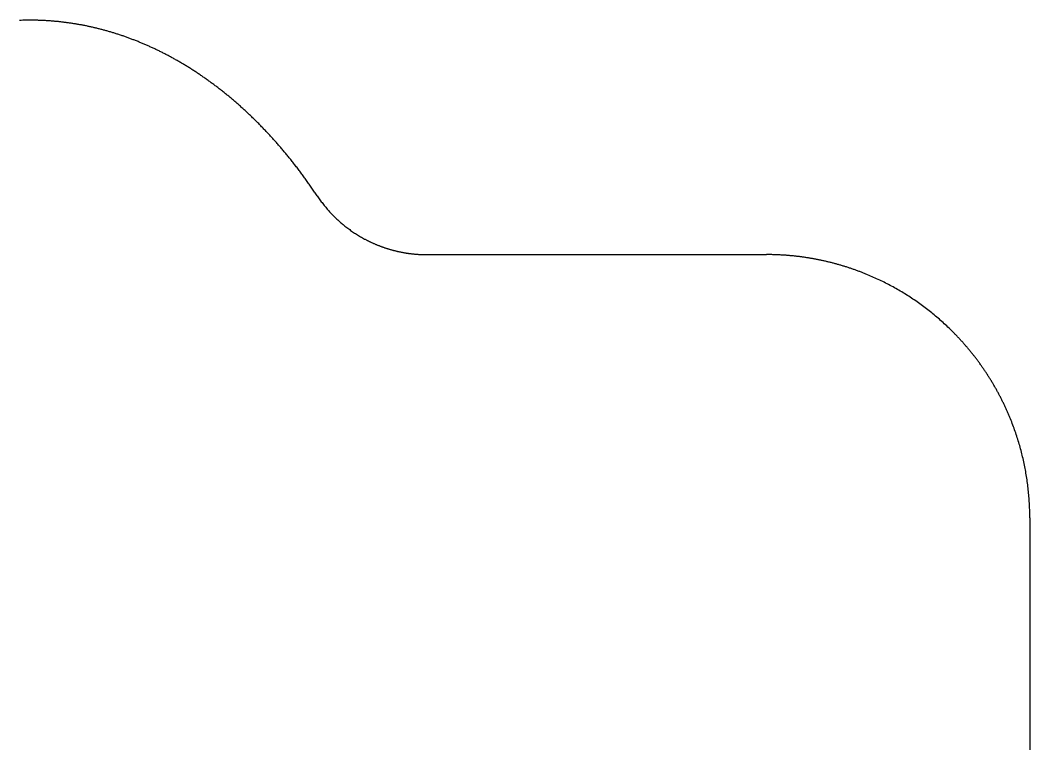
# Model space of a CAD drawing. Header units: millimetres. Extents: x -10 to 277, y -95 to 18.
# Drawn here: x 42.65 to 50.33, y -89.71 to -84.21 of the extents above; entities that cross this region are included whole.
import ezdxf

# ---------------------------------------------------------------- set-up
doc = ezdxf.new("R2010")
doc.units = ezdxf.units.MM
doc.header["$MEASUREMENT"] = 0
doc.layers.add('Edge.Cuts', color=53, linetype='CONTINUOUS')

msp = doc.modelspace()

# ---------------------------------------------------------------- linework, layer by layer
at = {"layer": 'Edge.Cuts', "linetype": 'Continuous'}
for p, q in [((42.659838, -84.2157), (42.64681, -84.216139)), ((42.672868, -84.21534), (42.659838, -84.2157)), ((42.685899, -84.21506), (42.672868, -84.21534)), ((42.698932, -84.21486), (42.685899, -84.21506)), ((42.711965, -84.21474), (42.698932, -84.21486)), ((42.725, -84.2147), (42.711965, -84.21474)), ((42.726457, -84.2147), (42.725, -84.2147)), ((42.732978, -84.214715), (42.726457, -84.2147)), ((42.739497, -84.214749), (42.732978, -84.214715)), ((42.746017, -84.214804), (42.739497, -84.214749)), ((42.752535, -84.214878), (42.746017, -84.214804)), ((42.759055, -84.214973), (42.752535, -84.214878)), ((42.765573, -84.215087), (42.759055, -84.214973)), ((42.772092, -84.215222), (42.765573, -84.215087)), ((42.778609, -84.215376), (42.772092, -84.215222)), ((42.785127, -84.215551), (42.778609, -84.215376)), ((42.791644, -84.215746), (42.785127, -84.215551)), ((42.798162, -84.21596), (42.791644, -84.215746)), ((42.804678, -84.216195), (42.798162, -84.21596)), ((42.811195, -84.216449), (42.804678, -84.216195)), ((42.81771, -84.216724), (42.811195, -84.216449)), ((42.824226, -84.217018), (42.81771, -84.216724)), ((42.830741, -84.217333), (42.824226, -84.217018)), ((42.837256, -84.217668), (42.830741, -84.217333)), ((42.84377, -84.218022), (42.837256, -84.217668)), ((42.850284, -84.218397), (42.84377, -84.218022)), ((42.856797, -84.218791), (42.850284, -84.218397)), ((42.86331, -84.219206), (42.856797, -84.218791)), ((42.869822, -84.219641), (42.86331, -84.219206)), ((42.876335, -84.220096), (42.869822, -84.219641)), ((42.882846, -84.22057), (42.876335, -84.220096)), ((42.889358, -84.221065), (42.882846, -84.22057)), ((42.895867, -84.22158), (42.889358, -84.221065)), ((42.902378, -84.222115), (42.895867, -84.22158)), ((42.908887, -84.222669), (42.902378, -84.222115)), ((42.915396, -84.223244), (42.908887, -84.222669)), ((42.921904, -84.223839), (42.915396, -84.223244)), ((42.928412, -84.224454), (42.921904, -84.223839)), ((42.934919, -84.225089), (42.928412, -84.224454)), ((42.941426, -84.225745), (42.934919, -84.225089)), ((42.947931, -84.22642), (42.941426, -84.225745)), ((42.954438, -84.227115), (42.947931, -84.22642)), ((42.960942, -84.22783), (42.954438, -84.227115)), ((42.967446, -84.228565), (42.960942, -84.22783)), ((42.973949, -84.229321), (42.967446, -84.228565)), ((42.980453, -84.230096), (42.973949, -84.229321)), ((42.986954, -84.230892), (42.980453, -84.230096)), ((42.993456, -84.231707), (42.986954, -84.230892)), ((42.999956, -84.232543), (42.993456, -84.231707)), ((43.006457, -84.233399), (42.999956, -84.232543)), ((43.012955, -84.234275), (43.006457, -84.233399)), ((43.019454, -84.235171), (43.012955, -84.234275)), ((43.025951, -84.236086), (43.019454, -84.235171)), ((43.032449, -84.237023), (43.025951, -84.236086)), ((43.038944, -84.237979), (43.032449, -84.237023)), ((43.045441, -84.238955), (43.038944, -84.237979)), ((43.051934, -84.239952), (43.045441, -84.238955)), ((43.058429, -84.240968), (43.051934, -84.239952)), ((43.064921, -84.242005), (43.058429, -84.240968)), ((43.071414, -84.243062), (43.064921, -84.242005)), ((43.077904, -84.244139), (43.071414, -84.243062)), ((43.084395, -84.245236), (43.077904, -84.244139)), ((43.090883, -84.246353), (43.084395, -84.245236)), ((43.097373, -84.247491), (43.090883, -84.246353)), ((43.103859, -84.248648), (43.097373, -84.247491)), ((43.110347, -84.249826), (43.103859, -84.248648)), ((43.116831, -84.251024), (43.110347, -84.249826)), ((43.123317, -84.252242), (43.116831, -84.251024)), ((43.1298, -84.25348), (43.123317, -84.252242)), ((43.136283, -84.254739), (43.1298, -84.25348)), ((43.142764, -84.256018), (43.136283, -84.254739)), ((43.149245, -84.257317), (43.142764, -84.256018)), ((43.155724, -84.258635), (43.149245, -84.257317)), ((43.162203, -84.259975), (43.155724, -84.258635)), ((43.16868, -84.261334), (43.162203, -84.259975)), ((43.175157, -84.262714), (43.16868, -84.261334)), ((43.181631, -84.264114), (43.175157, -84.262714)), ((43.188106, -84.265534), (43.181631, -84.264114)), ((43.194578, -84.266974), (43.188106, -84.265534)), ((43.201051, -84.268435), (43.194578, -84.266974)), ((43.20752, -84.269916), (43.201051, -84.268435)), ((43.213991, -84.271417), (43.20752, -84.269916)), ((43.220458, -84.272939), (43.213991, -84.271417)), ((43.226926, -84.274481), (43.220458, -84.272939)), ((43.23339, -84.276042), (43.226926, -84.274481)), ((43.239856, -84.277625), (43.23339, -84.276042)), ((43.246318, -84.279227), (43.239856, -84.277625)), ((43.252781, -84.28085), (43.246318, -84.279227)), ((43.25924, -84.282493), (43.252781, -84.28085)), ((43.2657, -84.284157), (43.25924, -84.282493)), ((43.272157, -84.285841), (43.2657, -84.284157)), ((43.278615, -84.287545), (43.272157, -84.285841)), ((43.285069, -84.289269), (43.278615, -84.287545)), ((43.291523, -84.291014), (43.285069, -84.289269)), ((43.297975, -84.292779), (43.291523, -84.291014)), ((43.304426, -84.294565), (43.297975, -84.292779)), ((43.310875, -84.296371), (43.304426, -84.294565)), ((43.317324, -84.298197), (43.310875, -84.296371)), ((43.323769, -84.300044), (43.317324, -84.298197)), ((43.330215, -84.301911), (43.323769, -84.300044)), ((43.336657, -84.303798), (43.330215, -84.301911)), ((43.3431, -84.305707), (43.336657, -84.303798)), ((43.349539, -84.307634), (43.3431, -84.305707)), ((43.355979, -84.309584), (43.349539, -84.307634)), ((43.362415, -84.311552), (43.355979, -84.309584)), ((43.368851, -84.313542), (43.362415, -84.311552)), ((43.375284, -84.315552), (43.368851, -84.313542)), ((43.381717, -84.317583), (43.375284, -84.315552)), ((43.388146, -84.319633), (43.381717, -84.317583)), ((43.394576, -84.321705), (43.388146, -84.319633)), ((43.401002, -84.323797), (43.394576, -84.321705)), ((43.407428, -84.325909), (43.401002, -84.323797)), ((43.413851, -84.328042), (43.407428, -84.325909)), ((43.420273, -84.330196), (43.413851, -84.328042)), ((43.426692, -84.332369), (43.420273, -84.330196)), ((43.433111, -84.334564), (43.426692, -84.332369)), ((43.439526, -84.336779), (43.433111, -84.334564)), ((43.445942, -84.339014), (43.439526, -84.336779)), ((43.452353, -84.34127), (43.445942, -84.339014)), ((43.458764, -84.343547), (43.452353, -84.34127)), ((43.465172, -84.345844), (43.458764, -84.343547)), ((43.47158, -84.348162), (43.465172, -84.345844)), ((43.477983, -84.3505), (43.47158, -84.348162)), ((43.484387, -84.352859), (43.477983, -84.3505)), ((43.490786, -84.355238), (43.484387, -84.352859)), ((43.497186, -84.357638), (43.490786, -84.355238)), ((43.503581, -84.360059), (43.497186, -84.357638)), ((43.509977, -84.3625), (43.503581, -84.360059)), ((43.516368, -84.364962), (43.509977, -84.3625)), ((43.522759, -84.367445), (43.516368, -84.364962)), ((43.529146, -84.369947), (43.522759, -84.367445)), ((43.535533, -84.372472), (43.529146, -84.369947)), ((43.541915, -84.375016), (43.535533, -84.372472)), ((43.548298, -84.377581), (43.541915, -84.375016)), ((43.554676, -84.380166), (43.548298, -84.377581)), ((43.561054, -84.382773), (43.554676, -84.380166)), ((43.567427, -84.3854), (43.561054, -84.382773)), ((43.573801, -84.388048), (43.567427, -84.3854)), ((43.580169, -84.390717), (43.573801, -84.388048)), ((43.586538, -84.393406), (43.580169, -84.390717)), ((43.592902, -84.396116), (43.586538, -84.393406)), ((43.599266, -84.398847), (43.592902, -84.396116)), ((43.605625, -84.401598), (43.599266, -84.398847)), ((43.611984, -84.404371), (43.605625, -84.401598)), ((43.618338, -84.407163), (43.611984, -84.404371)), ((43.624692, -84.409978), (43.618338, -84.407163)), ((43.631041, -84.412812), (43.624692, -84.409978)), ((43.63739, -84.415667), (43.631041, -84.412812)), ((43.643734, -84.418543), (43.63739, -84.415667)), ((43.650077, -84.42144), (43.643734, -84.418543)), ((43.656416, -84.424358), (43.650077, -84.42144)), ((43.662754, -84.427297), (43.656416, -84.424358)), ((43.669087, -84.430256), (43.662754, -84.427297)), ((43.67542, -84.433236), (43.669087, -84.430256)), ((43.681748, -84.436237), (43.67542, -84.433236)), ((43.688075, -84.439259), (43.681748, -84.436237)), ((43.694398, -84.442301), (43.688075, -84.439259)), ((43.700719, -84.445365), (43.694398, -84.442301)), ((43.707036, -84.448449), (43.700719, -84.445365)), ((43.713352, -84.451555), (43.707036, -84.448449)), ((43.719663, -84.454681), (43.713352, -84.451555)), ((43.725973, -84.457828), (43.719663, -84.454681)), ((43.732278, -84.460996), (43.725973, -84.457828)), ((43.738582, -84.464185), (43.732278, -84.460996)), ((43.744881, -84.467395), (43.738582, -84.464185)), ((43.751179, -84.470626), (43.744881, -84.467395)), ((43.757472, -84.473877), (43.751179, -84.470626)), ((43.763764, -84.47715), (43.757472, -84.473877)), ((43.77005, -84.480443), (43.763764, -84.47715)), ((43.776336, -84.483758), (43.77005, -84.480443)), ((43.782616, -84.487093), (43.776336, -84.483758)), ((43.788896, -84.49045), (43.782616, -84.487093)), ((43.795169, -84.493827), (43.788896, -84.49045)), ((43.801442, -84.497226), (43.795169, -84.493827)), ((43.807709, -84.500645), (43.801442, -84.497226)), ((43.813976, -84.504086), (43.807709, -84.500645)), ((43.820236, -84.507547), (43.813976, -84.504086)), ((43.826496, -84.51103), (43.820236, -84.507547)), ((43.832749, -84.514532), (43.826496, -84.51103)), ((43.839002, -84.518057), (43.832749, -84.514532)), ((43.845249, -84.521602), (43.839002, -84.518057)), ((43.851494, -84.525169), (43.845249, -84.521602)), ((43.857734, -84.528756), (43.851494, -84.525169)), ((43.863973, -84.532365), (43.857734, -84.528756)), ((43.870205, -84.535994), (43.863973, -84.532365)), ((43.876437, -84.539646), (43.870205, -84.535994)), ((43.882662, -84.543317), (43.876437, -84.539646)), ((43.888886, -84.54701), (43.882662, -84.543317)), ((43.895104, -84.550724), (43.888886, -84.54701)), ((43.90132, -84.554459), (43.895104, -84.550724)), ((43.907531, -84.558215), (43.90132, -84.554459)), ((43.91374, -84.561993), (43.907531, -84.558215)), ((43.919943, -84.56579), (43.91374, -84.561993)), ((43.926144, -84.56961), (43.919943, -84.56579)), ((43.932339, -84.57345), (43.926144, -84.56961)), ((43.938532, -84.577313), (43.932339, -84.57345)), ((43.944719, -84.581195), (43.938532, -84.577313)), ((43.950905, -84.585099), (43.944719, -84.581195)), ((43.957084, -84.589024), (43.950905, -84.585099)), ((43.963261, -84.592971), (43.957084, -84.589024)), ((43.969432, -84.596937), (43.963261, -84.592971)), ((43.975601, -84.600927), (43.969432, -84.596937)), ((43.981764, -84.604936), (43.975601, -84.600927)), ((43.987925, -84.608967), (43.981764, -84.604936)), ((43.994079, -84.613018), (43.987925, -84.608967)), ((44.000231, -84.617092), (43.994079, -84.613018)), ((44.006377, -84.621186), (44.000231, -84.617092)), ((44.012521, -84.625302), (44.006377, -84.621186)), ((44.018658, -84.629438), (44.012521, -84.625302)), ((44.024793, -84.633597), (44.018658, -84.629438)), ((44.030921, -84.637775), (44.024793, -84.633597)), ((44.037047, -84.641976), (44.030921, -84.637775)), ((44.043166, -84.646197), (44.037047, -84.641976)), ((44.049283, -84.650441), (44.043166, -84.646197)), ((44.055394, -84.654704), (44.049283, -84.650441)), ((44.061502, -84.65899), (44.055394, -84.654704)), ((44.067603, -84.663295), (44.061502, -84.65899)), ((44.073701, -84.667624), (44.067603, -84.663295)), ((44.079793, -84.671972), (44.073701, -84.667624)), ((44.085882, -84.676343), (44.079793, -84.671972)), ((44.091965, -84.680733), (44.085882, -84.676343)), ((44.098044, -84.685146), (44.091965, -84.680733)), ((44.104117, -84.68958), (44.098044, -84.685146)), ((44.110187, -84.694035), (44.104117, -84.68958)), ((44.11625, -84.698511), (44.110187, -84.694035)), ((44.12231, -84.703009), (44.11625, -84.698511)), ((44.128363, -84.707527), (44.12231, -84.703009)), ((44.134413, -84.712068), (44.128363, -84.707527)), ((44.140456, -84.716628), (44.134413, -84.712068)), ((44.146496, -84.721212), (44.140456, -84.716628)), ((44.152529, -84.725815), (44.146496, -84.721212)), ((44.158558, -84.730441), (44.152529, -84.725815)), ((44.164581, -84.735086), (44.158558, -84.730441)), ((44.1706, -84.739754), (44.164581, -84.735086)), ((44.176612, -84.744443), (44.1706, -84.739754)), ((44.182621, -84.749153), (44.176612, -84.744443)), ((44.188622, -84.753884), (44.182621, -84.749153)), ((44.194621, -84.758638), (44.188622, -84.753884)), ((44.200611, -84.763411), (44.194621, -84.758638)), ((44.206598, -84.768207), (44.200611, -84.763411)), ((44.212578, -84.773022), (44.206598, -84.768207)), ((44.218554, -84.777861), (44.212578, -84.773022)), ((44.224523, -84.782719), (44.218554, -84.777861)), ((44.230488, -84.7876), (44.224523, -84.782719)), ((44.236446, -84.792501), (44.230488, -84.7876)), ((44.2424, -84.797425), (44.236446, -84.792501)), ((44.248346, -84.802368), (44.2424, -84.797425)), ((44.254288, -84.807334), (44.248346, -84.802368)), ((44.260223, -84.81232), (44.254288, -84.807334)), ((44.266154, -84.817329), (44.260223, -84.81232)), ((44.272077, -84.822358), (44.266154, -84.817329)), ((44.277996, -84.827409), (44.272077, -84.822358)), ((44.283907, -84.83248), (44.277996, -84.827409)), ((44.289815, -84.837574), (44.283907, -84.83248)), ((44.295714, -84.842688), (44.289815, -84.837574)), ((44.301609, -84.847824), (44.295714, -84.842688)), ((44.307496, -84.85298), (44.301609, -84.847824)), ((44.313379, -84.858159), (44.307496, -84.85298)), ((44.319254, -84.863358), (44.313379, -84.858159)), ((44.325125, -84.868579), (44.319254, -84.863358)), ((44.330988, -84.87382), (44.325125, -84.868579)), ((44.336846, -84.879085), (44.330988, -84.87382)), ((44.342696, -84.884368), (44.336846, -84.879085)), ((44.348542, -84.889675), (44.342696, -84.884368)), ((44.354379, -84.895001), (44.348542, -84.889675)), ((44.360212, -84.90035), (44.354379, -84.895001)), ((44.366036, -84.905719), (44.360212, -84.90035)), ((44.371856, -84.911111), (44.366036, -84.905719)), ((44.377668, -84.916522), (44.371856, -84.911111)), ((44.383474, -84.921956), (44.377668, -84.916522)), ((44.389273, -84.92741), (44.383474, -84.921956)), ((44.395066, -84.932886), (44.389273, -84.92741)), ((44.400851, -84.938382), (44.395066, -84.932886)), ((44.406631, -84.943901), (44.400851, -84.938382)), ((44.412403, -84.94944), (44.406631, -84.943901)), ((44.418169, -84.955002), (44.412403, -84.94944)), ((44.423927, -84.960583), (44.418169, -84.955002)), ((44.42968, -84.966187), (44.423927, -84.960583)), ((44.435424, -84.97181), (44.42968, -84.966187)), ((44.441162, -84.977457), (44.435424, -84.97181)), ((44.446893, -84.983122), (44.441162, -84.977457)), ((44.452617, -84.988811), (44.446893, -84.983122)), ((44.458333, -84.99452), (44.452617, -84.988811)), ((44.464044, -85.000251), (44.458333, -84.99452)), ((44.469746, -85.006001), (44.464044, -85.000251)), ((44.475442, -85.011775), (44.469746, -85.006001)), ((44.481129, -85.017568), (44.475442, -85.011775)), ((44.486811, -85.023384), (44.481129, -85.017568)), ((44.492483, -85.029219), (44.486811, -85.023384)), ((44.49815, -85.035077), (44.492483, -85.029219)), ((44.503808, -85.040955), (44.49815, -85.035077)), ((44.50946, -85.046855), (44.503808, -85.040955)), ((44.515104, -85.052775), (44.50946, -85.046855)), ((44.520741, -85.058718), (44.515104, -85.052775)), ((44.526369, -85.06468), (44.520741, -85.058718)), ((44.53199, -85.070665), (44.526369, -85.06468)), ((44.537603, -85.076669), (44.53199, -85.070665)), ((44.54321, -85.082697), (44.537603, -85.076669)), ((44.548807, -85.088743), (44.54321, -85.082697)), ((44.554398, -85.094812), (44.548807, -85.088743)), ((44.55998, -85.100901), (44.554398, -85.094812)), ((44.565555, -85.107013), (44.55998, -85.100901)), ((44.571121, -85.113144), (44.565555, -85.107013)), ((44.576681, -85.119297), (44.571121, -85.113144)), ((44.582231, -85.12547), (44.576681, -85.119297)), ((44.587775, -85.131666), (44.582231, -85.12547)), ((44.593309, -85.137881), (44.587775, -85.131666)), ((44.598836, -85.144119), (44.593309, -85.137881)), ((44.604354, -85.150376), (44.598836, -85.144119)), ((44.609865, -85.156655), (44.604354, -85.150376)), ((44.615367, -85.162954), (44.609865, -85.156655)), ((44.620861, -85.169276), (44.615367, -85.162954)), ((44.626346, -85.175617), (44.620861, -85.169276)), ((44.631824, -85.181981), (44.626346, -85.175617)), ((44.637292, -85.188364), (44.631824, -85.181981)), ((44.642753, -85.194769), (44.637292, -85.188364)), ((44.648205, -85.201194), (44.642753, -85.194769)), ((44.653649, -85.207642), (44.648205, -85.201194)), ((44.659083, -85.214108), (44.653649, -85.207642)), ((44.66451, -85.220597), (44.659083, -85.214108)), ((44.669927, -85.227106), (44.66451, -85.220597)), ((44.675337, -85.233637), (44.669927, -85.227106)), ((44.680737, -85.240187), (44.675337, -85.233637)), ((44.686129, -85.24676), (44.680737, -85.240187)), ((44.691511, -85.253352), (44.686129, -85.24676)), ((44.696886, -85.259966), (44.691511, -85.253352)), ((44.70225, -85.2666), (44.696886, -85.259966)), ((44.707607, -85.273256), (44.70225, -85.2666)), ((44.712954, -85.279931), (44.707607, -85.273256)), ((44.718293, -85.286629), (44.712954, -85.279931)), ((44.723621, -85.293345), (44.718293, -85.286629)), ((44.728942, -85.300085), (44.723621, -85.293345)), ((44.734252, -85.306843), (44.728942, -85.300085)), ((44.739555, -85.313623), (44.734252, -85.306843)), ((44.744847, -85.320423), (44.739555, -85.313623)), ((44.750131, -85.327245), (44.744847, -85.320423)), ((44.755404, -85.334087), (44.750131, -85.327245)), ((44.76067, -85.34095), (44.755404, -85.334087)), ((44.765924, -85.347833), (44.76067, -85.34095)), ((44.771171, -85.354737), (44.765924, -85.347833)), ((44.776407, -85.361661), (44.771171, -85.354737)), ((44.781634, -85.368607), (44.776407, -85.361661)), ((44.786851, -85.375572), (44.781634, -85.368607)), ((44.79206, -85.38256), (44.786851, -85.375572)), ((44.797257, -85.389566), (44.79206, -85.38256)), ((44.802446, -85.396594), (44.797257, -85.389566)), ((44.807625, -85.403642), (44.802446, -85.396594)), ((44.812794, -85.410711), (44.807625, -85.403642)), ((44.817953, -85.4178), (44.812794, -85.410711)), ((44.823103, -85.42491), (44.817953, -85.4178)), ((44.828242, -85.43204), (44.823103, -85.42491)), ((44.833373, -85.439192), (44.828242, -85.43204)), ((44.838492, -85.446362), (44.833373, -85.439192)), ((44.843602, -85.453555), (44.838492, -85.446362)), ((44.848701, -85.460766), (44.843602, -85.453555)), ((44.853791, -85.467999), (44.848701, -85.460766)), ((44.858871, -85.475252), (44.853791, -85.467999)), ((44.86394, -85.482526), (44.858871, -85.475252)), ((44.868999, -85.489819), (44.86394, -85.482526)), ((44.874048, -85.497133), (44.868999, -85.489819)), ((44.879087, -85.504467), (44.874048, -85.497133)), ((44.884115, -85.511823), (44.879087, -85.504467)), ((44.889133, -85.519197), (44.884115, -85.511823)), ((44.894141, -85.526593), (44.889133, -85.519197)), ((44.899137, -85.534008), (44.894141, -85.526593)), ((44.904124, -85.541445), (44.899137, -85.534008)), ((44.9091, -85.5489), (44.904124, -85.541445)), ((44.9091, -85.5489), (44.914096, -85.55633)), ((44.914096, -85.55633), (44.919157, -85.563713)), ((44.919157, -85.563713), (44.924282, -85.571049)), ((44.924282, -85.571049), (44.929471, -85.578337)), ((44.929471, -85.578337), (44.934725, -85.585577)), ((44.934725, -85.585577), (44.940042, -85.592769)), ((44.940042, -85.592769), (44.945422, -85.599912)), ((44.945422, -85.599912), (44.950865, -85.607005)), ((44.950865, -85.607005), (44.956371, -85.614049)), ((44.956371, -85.614049), (44.961939, -85.621042)), ((44.961939, -85.621042), (44.967568, -85.627985)), ((44.967568, -85.627985), (44.973259, -85.634876)), ((44.973259, -85.634876), (44.979011, -85.641716)), ((44.979011, -85.641716), (44.984823, -85.648503)), ((44.984823, -85.648503), (44.990696, -85.655238)), ((44.990696, -85.655238), (44.996628, -85.66192)), ((44.996628, -85.66192), (45.00262, -85.668548)), ((45.00262, -85.668548), (45.008671, -85.675123)), ((45.008671, -85.675123), (45.01478, -85.681643)), ((45.01478, -85.681643), (45.020948, -85.688108)), ((45.020948, -85.688108), (45.027173, -85.694517)), ((45.027173, -85.694517), (45.033455, -85.700871)), ((45.033455, -85.700871), (45.039794, -85.707168)), ((45.039794, -85.707168), (45.046189, -85.713409)), ((45.046189, -85.713409), (45.05264, -85.719592)), ((45.05264, -85.719592), (45.059147, -85.725718)), ((45.059147, -85.725718), (45.065708, -85.731786)), ((45.065708, -85.731786), (45.072323, -85.737794)), ((45.072323, -85.737794), (45.078993, -85.743744)), ((45.078993, -85.743744), (45.085715, -85.749634)), ((45.085715, -85.749634), (45.092491, -85.755464)), ((45.092491, -85.755464), (45.099319, -85.761234)), ((45.099319, -85.761234), (45.106198, -85.766942)), ((45.106198, -85.766942), (45.113129, -85.772589)), ((45.113129, -85.772589), (45.12011, -85.778174)), ((45.12011, -85.778174), (45.127142, -85.783697)), ((45.127142, -85.783697), (45.134223, -85.789158)), ((45.134223, -85.789158), (45.141353, -85.794555)), ((45.141353, -85.794555), (45.148531, -85.799888)), ((45.148531, -85.799888), (45.155757, -85.805157)), ((45.155757, -85.805157), (45.163031, -85.810362)), ((45.163031, -85.810362), (45.170351, -85.815502)), ((45.170351, -85.815502), (45.177717, -85.820576)), ((45.177717, -85.820576), (45.185129, -85.825585)), ((45.185129, -85.825585), (45.192586, -85.830527)), ((45.192586, -85.830527), (45.200086, -85.835403)), ((45.200086, -85.835403), (45.207631, -85.840211)), ((45.207631, -85.840211), (45.215218, -85.844953)), ((45.215218, -85.844953), (45.222848, -85.849626)), ((45.222848, -85.849626), (45.23052, -85.854231)), ((45.23052, -85.854231), (45.238233, -85.858768)), ((45.238233, -85.858768), (45.245986, -85.863235)), ((45.245986, -85.863235), (45.253779, -85.867634)), ((45.253779, -85.867634), (45.261611, -85.871962)), ((45.261611, -85.871962), (45.269482, -85.87622)), ((45.269482, -85.87622), (45.273431, -85.878323)), ((45.273431, -85.878323), (45.27739, -85.880408)), ((45.27739, -85.880408), (45.281358, -85.882476)), ((45.281358, -85.882476), (45.285336, -85.884525)), ((45.285336, -85.884525), (45.289323, -85.886557)), ((45.289323, -85.886557), (45.293318, -85.888571)), ((45.293318, -85.888571), (45.297323, -85.890567)), ((45.297323, -85.890567), (45.301336, -85.892546)), ((45.301336, -85.892546), (45.305359, -85.894506)), ((45.305359, -85.894506), (45.30939, -85.896448)), ((45.30939, -85.896448), (45.313429, -85.898372)), ((45.313429, -85.898372), (45.317478, -85.900278)), ((45.317478, -85.900278), (45.321534, -85.902166)), ((45.321534, -85.902166), (45.325599, -85.904036)), ((45.325599, -85.904036), (45.329673, -85.905888)), ((45.329673, -85.905888), (45.333754, -85.907721)), ((45.333754, -85.907721), (45.337844, -85.909536)), ((45.337844, -85.909536), (45.341942, -85.911333)), ((45.341942, -85.911333), (45.346047, -85.913112)), ((45.346047, -85.913112), (45.350161, -85.914872)), ((45.350161, -85.914872), (45.354282, -85.916613)), ((45.354282, -85.916613), (45.358411, -85.918336)), ((45.358411, -85.918336), (45.362548, -85.920041)), ((45.362548, -85.920041), (45.366692, -85.921727)), ((45.366692, -85.921727), (45.370843, -85.923395)), ((45.370843, -85.923395), (45.375003, -85.925044)), ((45.375003, -85.925044), (45.379168, -85.926674)), ((45.379168, -85.926674), (45.383342, -85.928286)), ((45.383342, -85.928286), (45.387522, -85.929878)), ((45.387522, -85.929878), (45.39171, -85.931453)), ((45.39171, -85.931453), (45.395904, -85.933008)), ((45.395904, -85.933008), (45.400106, -85.934545)), ((45.400106, -85.934545), (45.404314, -85.936063)), ((45.404314, -85.936063), (45.408529, -85.937562)), ((45.408529, -85.937562), (45.41275, -85.939041)), ((45.41275, -85.939041), (45.416978, -85.940503)), ((45.416978, -85.940503), (45.421212, -85.941945)), ((45.421212, -85.941945), (45.425453, -85.943368)), ((45.425453, -85.943368), (45.429699, -85.944772)), ((45.429699, -85.944772), (45.433953, -85.946157)), ((45.433953, -85.946157), (45.438211, -85.947523)), ((45.438211, -85.947523), (45.442477, -85.94887)), ((45.442477, -85.94887), (45.446747, -85.950198)), ((45.446747, -85.950198), (45.451024, -85.951507)), ((45.451024, -85.951507), (45.455306, -85.952797)), ((45.455306, -85.952797), (45.459595, -85.954067)), ((45.459595, -85.954067), (45.463888, -85.955318)), ((45.463888, -85.955318), (45.468188, -85.95655)), ((45.468188, -85.95655), (45.472492, -85.957763)), ((45.472492, -85.957763), (45.476802, -85.958956)), ((45.476802, -85.958956), (45.481117, -85.96013)), ((45.481117, -85.96013), (45.485438, -85.961285)), ((45.485438, -85.961285), (45.489762, -85.96242)), ((45.489762, -85.96242), (45.494093, -85.963536)), ((45.494093, -85.963536), (45.498428, -85.964632)), ((45.498428, -85.964632), (45.502768, -85.96571)), ((45.502768, -85.96571), (45.507112, -85.966767)), ((45.507112, -85.966767), (45.511462, -85.967805)), ((45.511462, -85.967805), (45.515816, -85.968824)), ((45.515816, -85.968824), (45.520175, -85.969823)), ((45.520175, -85.969823), (45.524537, -85.970803)), ((45.524537, -85.970803), (45.528905, -85.971763)), ((45.528905, -85.971763), (45.533275, -85.972704)), ((45.533275, -85.972704), (45.537651, -85.973625)), ((45.537651, -85.973625), (45.54203, -85.974526)), ((45.54203, -85.974526), (45.546414, -85.975408)), ((45.546414, -85.975408), (45.550801, -85.97627)), ((45.550801, -85.97627), (45.555193, -85.977113)), ((45.555193, -85.977113), (45.559587, -85.977935)), ((45.559587, -85.977935), (45.563987, -85.978739)), ((45.563987, -85.978739), (45.568388, -85.979522)), ((45.568388, -85.979522), (45.572795, -85.980286)), ((45.572795, -85.980286), (45.577203, -85.98103)), ((45.577203, -85.98103), (45.581616, -85.981754)), ((45.581616, -85.981754), (45.586031, -85.982459)), ((45.586031, -85.982459), (45.590451, -85.983144)), ((45.590451, -85.983144), (45.594872, -85.983809)), ((45.594872, -85.983809), (45.599298, -85.984454)), ((45.599298, -85.984454), (45.603725, -85.985079)), ((45.603725, -85.985079), (45.608157, -85.985685)), ((45.608157, -85.985685), (45.61259, -85.986271)), ((45.61259, -85.986271), (45.617027, -85.986837)), ((45.617027, -85.986837), (45.621465, -85.987383)), ((45.621465, -85.987383), (45.625908, -85.98791)), ((45.625908, -85.98791), (45.630351, -85.988416)), ((45.630351, -85.988416), (45.634798, -85.988903)), ((45.634798, -85.988903), (45.639246, -85.989369)), ((45.639246, -85.989369), (45.643698, -85.989816)), ((45.643698, -85.989816), (45.64815, -85.990243)), ((45.64815, -85.990243), (45.652607, -85.99065)), ((45.652607, -85.99065), (45.657063, -85.991037)), ((45.657063, -85.991037), (45.661523, -85.991404)), ((45.661523, -85.991404), (45.665984, -85.991752)), ((45.665984, -85.991752), (45.670448, -85.992079)), ((45.670448, -85.992079), (45.674912, -85.992386)), ((45.674912, -85.992386), (45.679379, -85.992674)), ((45.679379, -85.992674), (45.683846, -85.992941)), ((45.683846, -85.992941), (45.688317, -85.993189)), ((45.688317, -85.993189), (45.692787, -85.993416)), ((45.692787, -85.993416), (45.69726, -85.993624)), ((45.69726, -85.993624), (45.701733, -85.993811)), ((45.701733, -85.993811), (45.706209, -85.993979)), ((45.706209, -85.993979), (45.710684, -85.994127)), ((45.710684, -85.994127), (45.715162, -85.994254)), ((45.715162, -85.994254), (45.71964, -85.994362)), ((45.71964, -85.994362), (45.72412, -85.994449)), ((45.72412, -85.994449), (45.728599, -85.994517)), ((45.728599, -85.994517), (45.733081, -85.994565)), ((45.733081, -85.994565), (45.7415, -85.9946)), ((45.7415, -85.9946), (48.325, -85.9946)), ((48.327308, -85.994601), (48.325, -85.9946)), ((48.33364, -85.994619), (48.327308, -85.994601)), ((48.339969, -85.994656), (48.33364, -85.994619)), ((48.346299, -85.994713), (48.339969, -85.994656)), ((48.352627, -85.994791), (48.346299, -85.994713)), ((48.358957, -85.994888), (48.352627, -85.994791)), ((48.365284, -85.995005), (48.358957, -85.994888)), ((48.371612, -85.995143), (48.365284, -85.995005)), ((48.377937, -85.9953), (48.371612, -85.995143)), ((48.384264, -85.995477), (48.377937, -85.9953)), ((48.390588, -85.995675), (48.384264, -85.995477)), ((48.396912, -85.995892), (48.390588, -85.995675)), ((48.403235, -85.996129), (48.396912, -85.995892)), ((48.409557, -85.996387), (48.403235, -85.996129)), ((48.415877, -85.996664), (48.409557, -85.996387)), ((48.422198, -85.996961), (48.415877, -85.996664)), ((48.428516, -85.997278), (48.422198, -85.996961)), ((48.434834, -85.997616), (48.428516, -85.997278)), ((48.44115, -85.997973), (48.434834, -85.997616)), ((48.447465, -85.99835), (48.44115, -85.997973)), ((48.453778, -85.998747), (48.447465, -85.99835)), ((48.460091, -85.999164), (48.453778, -85.998747)), ((48.4664, -85.999601), (48.460091, -85.999164)), ((48.47271, -86.000058), (48.4664, -85.999601)), ((48.479017, -86.000535), (48.47271, -86.000058)), ((48.485323, -86.001032), (48.479017, -86.000535)), ((48.491627, -86.001549), (48.485323, -86.001032)), ((48.49793, -86.002085), (48.491627, -86.001549)), ((48.504229, -86.002642), (48.49793, -86.002085)), ((48.510528, -86.003219), (48.504229, -86.002642)), ((48.516824, -86.003815), (48.510528, -86.003219)), ((48.523119, -86.004431), (48.516824, -86.003815)), ((48.529411, -86.005068), (48.523119, -86.004431)), ((48.535702, -86.005724), (48.529411, -86.005068)), ((48.54199, -86.0064), (48.535702, -86.005724)), ((48.548276, -86.007096), (48.54199, -86.0064)), ((48.554559, -86.007812), (48.548276, -86.007096)), ((48.560841, -86.008547), (48.554559, -86.007812)), ((48.56712, -86.009303), (48.560841, -86.008547)), ((48.573397, -86.010078), (48.56712, -86.009303)), ((48.57967, -86.010874), (48.573397, -86.010078)), ((48.585942, -86.011689), (48.57967, -86.010874)), ((48.59221, -86.012524), (48.585942, -86.011689)), ((48.598477, -86.013379), (48.59221, -86.012524)), ((48.604739, -86.014253), (48.598477, -86.013379)), ((48.611, -86.015148), (48.604739, -86.014253)), ((48.617257, -86.016062), (48.611, -86.015148)), ((48.623512, -86.016996), (48.617257, -86.016062)), ((48.629764, -86.017949), (48.623512, -86.016996)), ((48.636013, -86.018923), (48.629764, -86.017949)), ((48.642258, -86.019916), (48.636013, -86.018923)), ((48.6485, -86.020929), (48.642258, -86.019916)), ((48.654739, -86.021962), (48.6485, -86.020929)), ((48.660975, -86.023015), (48.654739, -86.021962)), ((48.667207, -86.024087), (48.660975, -86.023015)), ((48.673436, -86.025179), (48.667207, -86.024087)), ((48.679661, -86.026291), (48.673436, -86.025179)), ((48.685884, -86.027422), (48.679661, -86.026291)), ((48.692102, -86.028573), (48.685884, -86.027422)), ((48.698317, -86.029744), (48.692102, -86.028573)), ((48.704528, -86.030934), (48.698317, -86.029744)), ((48.710735, -86.032144), (48.704528, -86.030934)), ((48.716938, -86.033374), (48.710735, -86.032144)), ((48.723138, -86.034623), (48.716938, -86.033374)), ((48.729333, -86.035892), (48.723138, -86.034623)), ((48.735525, -86.037181), (48.729333, -86.035892)), ((48.741712, -86.038489), (48.735525, -86.037181)), ((48.747896, -86.039816), (48.741712, -86.038489)), ((48.754075, -86.041164), (48.747896, -86.039816)), ((48.76025, -86.04253), (48.754075, -86.041164)), ((48.76642, -86.043917), (48.76025, -86.04253)), ((48.772587, -86.045323), (48.76642, -86.043917)), ((48.778748, -86.046748), (48.772587, -86.045323)), ((48.784906, -86.048193), (48.778748, -86.046748)), ((48.791058, -86.049657), (48.784906, -86.048193)), ((48.797207, -86.051141), (48.791058, -86.049657)), ((48.80335, -86.052644), (48.797207, -86.051141)), ((48.809489, -86.054167), (48.80335, -86.052644)), ((48.815622, -86.055709), (48.809489, -86.054167)), ((48.821751, -86.05727), (48.815622, -86.055709)), ((48.827875, -86.058851), (48.821751, -86.05727)), ((48.833995, -86.060451), (48.827875, -86.058851)), ((48.840108, -86.062071), (48.833995, -86.060451)), ((48.846217, -86.06371), (48.840108, -86.062071)), ((48.852321, -86.065368), (48.846217, -86.06371)), ((48.85842, -86.067046), (48.852321, -86.065368)), ((48.864512, -86.068742), (48.85842, -86.067046)), ((48.8706, -86.070459), (48.864512, -86.068742)), ((48.876683, -86.072194), (48.8706, -86.070459)), ((48.88276, -86.073949), (48.876683, -86.072194)), ((48.888831, -86.075722), (48.88276, -86.073949)), ((48.894897, -86.077515), (48.888831, -86.075722)), ((48.900957, -86.079328), (48.894897, -86.077515)), ((48.907011, -86.081159), (48.900957, -86.079328)), ((48.91306, -86.08301), (48.907011, -86.081159)), ((48.919103, -86.084879), (48.91306, -86.08301)), ((48.925139, -86.086768), (48.919103, -86.084879)), ((48.93117, -86.088676), (48.925139, -86.086768)), ((48.937195, -86.090603), (48.93117, -86.088676)), ((48.943214, -86.092549), (48.937195, -86.090603)), ((48.949226, -86.094514), (48.943214, -86.092549)), ((48.955232, -86.096498), (48.949226, -86.094514)), ((48.961232, -86.098501), (48.955232, -86.096498)), ((48.967226, -86.100523), (48.961232, -86.098501)), ((48.973213, -86.102564), (48.967226, -86.100523)), ((48.979194, -86.104624), (48.973213, -86.102564)), ((48.985168, -86.106702), (48.979194, -86.104624)), ((48.991136, -86.1088), (48.985168, -86.106702)), ((48.997097, -86.110916), (48.991136, -86.1088)), ((49.003052, -86.113052), (48.997097, -86.110916)), ((49.008999, -86.115206), (49.003052, -86.113052)), ((49.01494, -86.117379), (49.008999, -86.115206)), ((49.020874, -86.119571), (49.01494, -86.117379)), ((49.026801, -86.121781), (49.020874, -86.119571)), ((49.032721, -86.12401), (49.026801, -86.121781)), ((49.038633, -86.126258), (49.032721, -86.12401)), ((49.044539, -86.128525), (49.038633, -86.126258)), ((49.050438, -86.13081), (49.044539, -86.128525)), ((49.056329, -86.133114), (49.050438, -86.13081)), ((49.062213, -86.135437), (49.056329, -86.133114)), ((49.068089, -86.137778), (49.062213, -86.135437)), ((49.073958, -86.140138), (49.068089, -86.137778)), ((49.07982, -86.142516), (49.073958, -86.140138)), ((49.085674, -86.144913), (49.07982, -86.142516)), ((49.09152, -86.147328), (49.085674, -86.144913)), ((49.10319, -86.152214), (49.09152, -86.147328)), ((49.114829, -86.157173), (49.10319, -86.152214)), ((49.126436, -86.162206), (49.114829, -86.157173)), ((49.13801, -86.167313), (49.126436, -86.162206)), ((49.149552, -86.172492), (49.13801, -86.167313)), ((49.161061, -86.177744), (49.149552, -86.172492)), ((49.172537, -86.183069), (49.161061, -86.177744)), ((49.183978, -86.188466), (49.172537, -86.183069)), ((49.195385, -86.193935), (49.183978, -86.188466)), ((49.206757, -86.199476), (49.195385, -86.193935)), ((49.218093, -86.205089), (49.206757, -86.199476)), ((49.229394, -86.210774), (49.218093, -86.205089)), ((49.240658, -86.216529), (49.229394, -86.210774)), ((49.251885, -86.222356), (49.240658, -86.216529)), ((49.263075, -86.228253), (49.251885, -86.222356)), ((49.274228, -86.234221), (49.263075, -86.228253)), ((49.285342, -86.24026), (49.274228, -86.234221)), ((49.296417, -86.246368), (49.285342, -86.24026)), ((49.307454, -86.252546), (49.296417, -86.246368)), ((49.318451, -86.258794), (49.307454, -86.252546)), ((49.329408, -86.26511), (49.318451, -86.258794)), ((49.340324, -86.271496), (49.329408, -86.26511)), ((49.3512, -86.277951), (49.340324, -86.271496)), ((49.362034, -86.284474), (49.3512, -86.277951)), ((49.372827, -86.291066), (49.362034, -86.284474)), ((49.383578, -86.297725), (49.372827, -86.291066)), ((49.394286, -86.304452), (49.383578, -86.297725)), ((49.404951, -86.311247), (49.394286, -86.304452)), ((49.415572, -86.318109), (49.404951, -86.311247)), ((49.42615, -86.325037), (49.415572, -86.318109)), ((49.436684, -86.332033), (49.42615, -86.325037)), ((49.447173, -86.339094), (49.436684, -86.332033)), ((49.457617, -86.346222), (49.447173, -86.339094)), ((49.468016, -86.353416), (49.457617, -86.346222)), ((49.478368, -86.360675), (49.468016, -86.353416)), ((49.488675, -86.367999), (49.478368, -86.360675)), ((49.498935, -86.375389), (49.488675, -86.367999)), ((49.509148, -86.382843), (49.498935, -86.375389)), ((49.519313, -86.390361), (49.509148, -86.382843)), ((49.529431, -86.397944), (49.519313, -86.390361)), ((49.5395, -86.40559), (49.529431, -86.397944)), ((49.549521, -86.4133), (49.5395, -86.40559)), ((49.559493, -86.421074), (49.549521, -86.4133)), ((49.569416, -86.42891), (49.559493, -86.421074)), ((49.579289, -86.436809), (49.569416, -86.42891)), ((49.589113, -86.44477), (49.579289, -86.436809)), ((49.598885, -86.452794), (49.589113, -86.44477)), ((49.608607, -86.460879), (49.598885, -86.452794)), ((49.618278, -86.469026), (49.608607, -86.460879)), ((49.627898, -86.477234), (49.618278, -86.469026)), ((49.637466, -86.485503), (49.627898, -86.477234)), ((49.646982, -86.493832), (49.637466, -86.485503)), ((49.656445, -86.502222), (49.646982, -86.493832)), ((49.665855, -86.510672), (49.656445, -86.502222)), ((49.675213, -86.519182), (49.665855, -86.510672)), ((49.684517, -86.527751), (49.675213, -86.519182)), ((49.693767, -86.53638), (49.684517, -86.527751)), ((49.702963, -86.545067), (49.693767, -86.53638)), ((49.712104, -86.553813), (49.702963, -86.545067)), ((49.721191, -86.562618), (49.712104, -86.553813)), ((49.730223, -86.57148), (49.721191, -86.562618)), ((49.7392, -86.5804), (49.730223, -86.57148)), ((49.740831, -86.582033), (49.7392, -86.5804)), ((49.745296, -86.586523), (49.740831, -86.582033)), ((49.749746, -86.591025), (49.745296, -86.586523)), ((49.754182, -86.595542), (49.749746, -86.591025)), ((49.758602, -86.600072), (49.754182, -86.595542)), ((49.763009, -86.604616), (49.758602, -86.600072)), ((49.7674, -86.609174), (49.763009, -86.604616)), ((49.771778, -86.613746), (49.7674, -86.609174)), ((49.77614, -86.61833), (49.771778, -86.613746)), ((49.780489, -86.622929), (49.77614, -86.61833)), ((49.784821, -86.627541), (49.780489, -86.622929)), ((49.78914, -86.632167), (49.784821, -86.627541)), ((49.793443, -86.636806), (49.78914, -86.632167)), ((49.797733, -86.641459), (49.793443, -86.636806)), ((49.802006, -86.646125), (49.797733, -86.641459)), ((49.806265, -86.650804), (49.802006, -86.646125)), ((49.810509, -86.655496), (49.806265, -86.650804)), ((49.814738, -86.660203), (49.810509, -86.655496)), ((49.818952, -86.664922), (49.814738, -86.660203)), ((49.823151, -86.669654), (49.818952, -86.664922)), ((49.827335, -86.674399), (49.823151, -86.669654)), ((49.831504, -86.679158), (49.827335, -86.674399)), ((49.835657, -86.683929), (49.831504, -86.679158)), ((49.839796, -86.688714), (49.835657, -86.683929)), ((49.843918, -86.693511), (49.839796, -86.688714)), ((49.848027, -86.698322), (49.843918, -86.693511)), ((49.852119, -86.703145), (49.848027, -86.698322)), ((49.856196, -86.707982), (49.852119, -86.703145)), ((49.860258, -86.71283), (49.856196, -86.707982)), ((49.864304, -86.717693), (49.860258, -86.71283)), ((49.868335, -86.722566), (49.864304, -86.717693)), ((49.872351, -86.727454), (49.868335, -86.722566)), ((49.87635, -86.732353), (49.872351, -86.727454)), ((49.880335, -86.737266), (49.87635, -86.732353)), ((49.884303, -86.74219), (49.880335, -86.737266)), ((49.888256, -86.747128), (49.884303, -86.74219)), ((49.892193, -86.752077), (49.888256, -86.747128)), ((49.896115, -86.75704), (49.892193, -86.752077)), ((49.900021, -86.762014), (49.896115, -86.75704)), ((49.903911, -86.767001), (49.900021, -86.762014)), ((49.907785, -86.771999), (49.903911, -86.767001)), ((49.911644, -86.777011), (49.907785, -86.771999)), ((49.915486, -86.782034), (49.911644, -86.777011)), ((49.919313, -86.787069), (49.915486, -86.782034)), ((49.923123, -86.792116), (49.919313, -86.787069)), ((49.926918, -86.797176), (49.923123, -86.792116)), ((49.930696, -86.802247), (49.926918, -86.797176)), ((49.934459, -86.807331), (49.930696, -86.802247)), ((49.938205, -86.812426), (49.934459, -86.807331)), ((49.941936, -86.817533), (49.938205, -86.812426)), ((49.94565, -86.822652), (49.941936, -86.817533)), ((49.949348, -86.827783), (49.94565, -86.822652)), ((49.953029, -86.832924), (49.949348, -86.827783)), ((49.956695, -86.838079), (49.953029, -86.832924)), ((49.960343, -86.843244), (49.956695, -86.838079)), ((49.963976, -86.848421), (49.960343, -86.843244)), ((49.967592, -86.853609), (49.963976, -86.848421)), ((49.971192, -86.858809), (49.967592, -86.853609)), ((49.974775, -86.86402), (49.971192, -86.858809)), ((49.978343, -86.869243), (49.974775, -86.86402)), ((49.981893, -86.874476), (49.978343, -86.869243)), ((49.985427, -86.879721), (49.981893, -86.874476)), ((49.988944, -86.884977), (49.985427, -86.879721)), ((49.992444, -86.890245), (49.988944, -86.884977)), ((49.995928, -86.895523), (49.992444, -86.890245)), ((49.999396, -86.900813), (49.995928, -86.895523)), ((50.002846, -86.906113), (49.999396, -86.900813)), ((50.00628, -86.911424), (50.002846, -86.906113)), ((50.009696, -86.916746), (50.00628, -86.911424)), ((50.013097, -86.922079), (50.009696, -86.916746)), ((50.01648, -86.927422), (50.013097, -86.922079)), ((50.019846, -86.932777), (50.01648, -86.927422)), ((50.023195, -86.938142), (50.019846, -86.932777)), ((50.026528, -86.943518), (50.023195, -86.938142)), ((50.029843, -86.948904), (50.026528, -86.943518)), ((50.033142, -86.954301), (50.029843, -86.948904)), ((50.036423, -86.959707), (50.033142, -86.954301)), ((50.039687, -86.965125), (50.036423, -86.959707)), ((50.042934, -86.970553), (50.039687, -86.965125)), ((50.046164, -86.975991), (50.042934, -86.970553)), ((50.049376, -86.981439), (50.046164, -86.975991)), ((50.052572, -86.986898), (50.049376, -86.981439)), ((50.05575, -86.992366), (50.052572, -86.986898)), ((50.058911, -86.997845), (50.05575, -86.992366)), ((50.062055, -87.003333), (50.058911, -86.997845)), ((50.065181, -87.008832), (50.062055, -87.003333)), ((50.06829, -87.01434), (50.065181, -87.008832)), ((50.071381, -87.019859), (50.06829, -87.01434)), ((50.074455, -87.025387), (50.071381, -87.019859)), ((50.077512, -87.030925), (50.074455, -87.025387)), ((50.08055, -87.036472), (50.077512, -87.030925)), ((50.083572, -87.042029), (50.08055, -87.036472)), ((50.086576, -87.047596), (50.083572, -87.042029)), ((50.089562, -87.053172), (50.086576, -87.047596)), ((50.09253, -87.058757), (50.089562, -87.053172)), ((50.095482, -87.064353), (50.09253, -87.058757)), ((50.098415, -87.069957), (50.095482, -87.064353)), ((50.10133, -87.07557), (50.098415, -87.069957)), ((50.104228, -87.081193), (50.10133, -87.07557)), ((50.107108, -87.086825), (50.104228, -87.081193)), ((50.10997, -87.092466), (50.107108, -87.086825)), ((50.112815, -87.098116), (50.10997, -87.092466)), ((50.115641, -87.103775), (50.112815, -87.098116)), ((50.11845, -87.109443), (50.115641, -87.103775)), ((50.12124, -87.11512), (50.11845, -87.109443)), ((50.124013, -87.120806), (50.12124, -87.11512)), ((50.126767, -87.1265), (50.124013, -87.120806)), ((50.129504, -87.132203), (50.126767, -87.1265)), ((50.132223, -87.137915), (50.129504, -87.132203)), ((50.134923, -87.143635), (50.132223, -87.137915)), ((50.137606, -87.149364), (50.134923, -87.143635)), ((50.14027, -87.155101), (50.137606, -87.149364)), ((50.142916, -87.160847), (50.14027, -87.155101)), ((50.145544, -87.166601), (50.142916, -87.160847)), ((50.148154, -87.172363), (50.145544, -87.166601)), ((50.150746, -87.178134), (50.148154, -87.172363)), ((50.153319, -87.183912), (50.150746, -87.178134)), ((50.155874, -87.189699), (50.153319, -87.183912)), ((50.158411, -87.195494), (50.155874, -87.189699)), ((50.160929, -87.201297), (50.158411, -87.195494)), ((50.163429, -87.207108), (50.160929, -87.201297)), ((50.165911, -87.212926), (50.163429, -87.207108)), ((50.168374, -87.218753), (50.165911, -87.212926)), ((50.170819, -87.224587), (50.168374, -87.218753)), ((50.173245, -87.230429), (50.170819, -87.224587)), ((50.178042, -87.242135), (50.173245, -87.230429)), ((50.182765, -87.253872), (50.178042, -87.242135)), ((50.187414, -87.265638), (50.182765, -87.253872)), ((50.191988, -87.277433), (50.187414, -87.265638)), ((50.196487, -87.289256), (50.191988, -87.277433)), ((50.200912, -87.301108), (50.196487, -87.289256)), ((50.205261, -87.312987), (50.200912, -87.301108)), ((50.209535, -87.324894), (50.205261, -87.312987)), ((50.213734, -87.336827), (50.209535, -87.324894)), ((50.217857, -87.348786), (50.213734, -87.336827)), ((50.221904, -87.360771), (50.217857, -87.348786)), ((50.225875, -87.372781), (50.221904, -87.360771)), ((50.229771, -87.384815), (50.225875, -87.372781)), ((50.23359, -87.396874), (50.229771, -87.384815)), ((50.237332, -87.408956), (50.23359, -87.396874)), ((50.240998, -87.421062), (50.237332, -87.408956)), ((50.244587, -87.43319), (50.240998, -87.421062)), ((50.2481, -87.445341), (50.244587, -87.43319)), ((50.251535, -87.457513), (50.2481, -87.445341)), ((50.254894, -87.469706), (50.251535, -87.457513)), ((50.258175, -87.48192), (50.254894, -87.469706)), ((50.261379, -87.494154), (50.258175, -87.48192)), ((50.264505, -87.506409), (50.261379, -87.494154)), ((50.267553, -87.518682), (50.264505, -87.506409)), ((50.270524, -87.530974), (50.267553, -87.518682)), ((50.273417, -87.543284), (50.270524, -87.530974)), ((50.276232, -87.555612), (50.273417, -87.543284)), ((50.278969, -87.567958), (50.276232, -87.555612)), ((50.281628, -87.58032), (50.278969, -87.567958)), ((50.284208, -87.592698), (50.281628, -87.58032)), ((50.28671, -87.605093), (50.284208, -87.592698)), ((50.289134, -87.617502), (50.28671, -87.605093)), ((50.291479, -87.629927), (50.289134, -87.617502)), ((50.293745, -87.642366), (50.291479, -87.629927)), ((50.295933, -87.654819), (50.293745, -87.642366)), ((50.298041, -87.667285), (50.295933, -87.654819)), ((50.300071, -87.679764), (50.298041, -87.667285)), ((50.302022, -87.692256), (50.300071, -87.679764)), ((50.303894, -87.70476), (50.302022, -87.692256)), ((50.305686, -87.717275), (50.303894, -87.70476)), ((50.3074, -87.729802), (50.305686, -87.717275)), ((50.309034, -87.742339), (50.3074, -87.729802)), ((50.310589, -87.754886), (50.309034, -87.742339)), ((50.312064, -87.767443), (50.310589, -87.754886)), ((50.31346, -87.780008), (50.312064, -87.767443)), ((50.314777, -87.792583), (50.31346, -87.780008)), ((50.316014, -87.805166), (50.314777, -87.792583)), ((50.317171, -87.817757), (50.316014, -87.805166)), ((50.318249, -87.830355), (50.317171, -87.817757)), ((50.319247, -87.84296), (50.318249, -87.830355)), ((50.320166, -87.855572), (50.319247, -87.84296)), ((50.321004, -87.86819), (50.320166, -87.855572)), ((50.321763, -87.880813), (50.321004, -87.86819)), ((50.322442, -87.893441), (50.321763, -87.880813)), ((50.323042, -87.906074), (50.322442, -87.893441)), ((50.323561, -87.918711), (50.323042, -87.906074)), ((50.324001, -87.931352), (50.323561, -87.918711)), ((50.32436, -87.943997), (50.324001, -87.931352)), ((50.32464, -87.956644), (50.32436, -87.943997)), ((50.32484, -87.969294), (50.32464, -87.956644)), ((50.32496, -87.981946), (50.32484, -87.969294)), ((50.325, -87.9946), (50.32496, -87.981946)), ((50.325, -87.9946), (50.325, -93.226))]:
    msp.add_line(p, q, dxfattribs=at)

doc.saveas('drawing.dxf')
